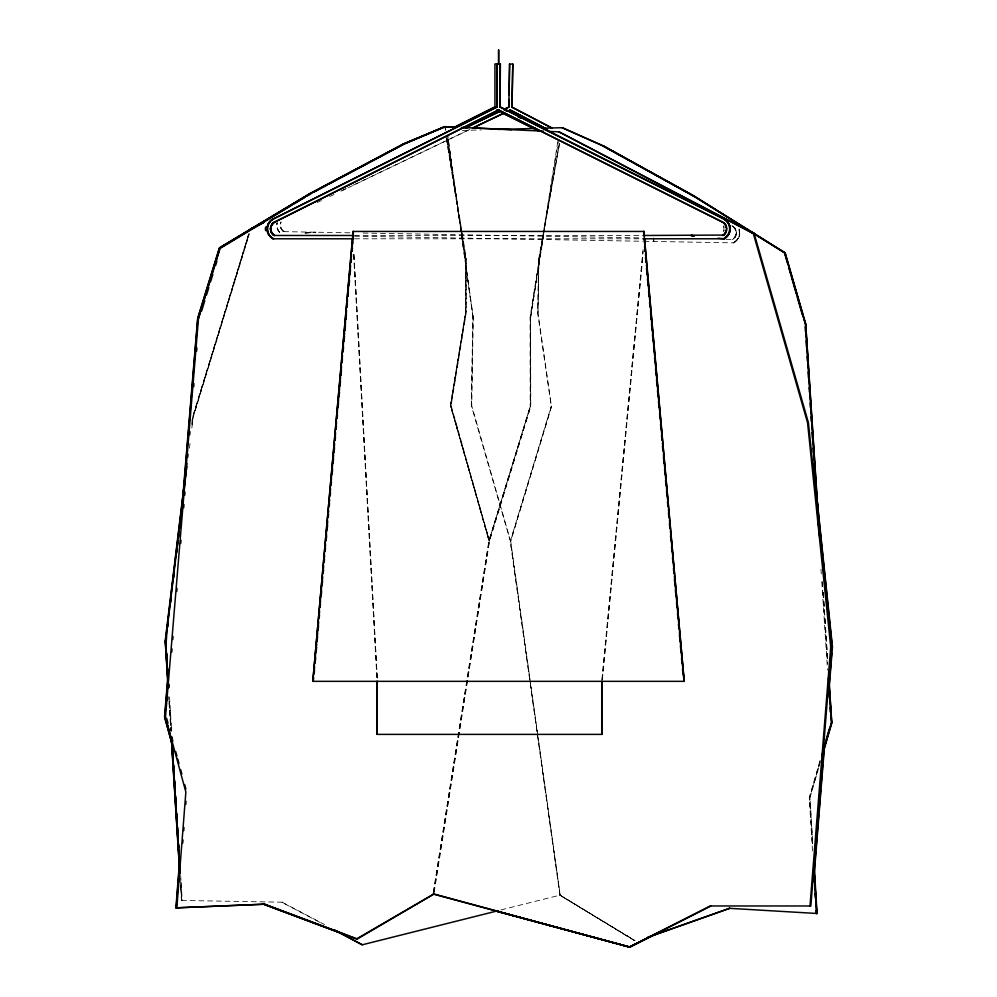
<?xml version="1.0" encoding="UTF-8"?>
<svg xmlns="http://www.w3.org/2000/svg" width="997" height="997" viewBox="0 0 997 997"><rect width="100%" height="100%" fill="white"/><g stroke="black" fill="none" stroke-linecap="round" stroke-linejoin="round"><path stroke-width="0.75" stroke-dasharray="4.99 3.74" d="M471.307 405.841L472.877 316.348L447.715 135.953M473.239 316.348L471.743 405.841L510.551 541.209L551.441 406.39L537.981 312.896L538.804 259.868L559.504 143.443L538.916 259.868L537.981 312.896M538.679 259.868L537.645 312.896L551.329 406.39M601.876 679.792L643.102 249.636M602.138 679.792L643.09 251.182M602.362 679.792L643.077 254.272M192.01 420.335L248.752 233.659M191.885 423.426L192.571 417.257L248.938 233.659L192.633 417.257M191.935 424.971L192.87 417.257L249.213 233.659M189.418 448.114L189.978 443.491M191.848 428.049L193.156 417.257L249.462 233.659M434.156 892.465L489.515 541.022L530.753 406.352L530.628 316.859L544.212 230.17L530.279 316.859L530.379 406.352L488.991 541.022L450.569 405.505L465.724 312.26L465.674 259.22L446.407 137.848M543.826 230.17L530.18 316.859L530.18 406.352M557.797 141.512L544.075 228.649L558.382 141.512M530.753 316.859L544.412 230.17M433.309 892.465L488.866 541.022L530.267 406.352L488.941 541.022M433.533 892.465L489.103 541.022L450.482 405.505L465.811 312.26M433.795 892.465L489.29 541.022L530.628 406.352M538.567 259.868L559.379 143.443M820.145 760.25L809.277 797.525L812.543 851.65M820.07 761.745L809.626 797.525L812.518 845.456M820.207 761.745L809.801 797.525L812.567 843.911M818.749 767.715L809.975 797.525L812.667 840.82M634.379 940.62L559.728 895.119L634.902 940.62L559.915 895.119L510.327 541.209L551.204 406.39M551.528 406.39L510.713 541.209L560.152 895.119L634.952 940.62M342.071 190.489L346.271 188.483M353.274 185.13L469.624 129.473M317.233 202.565L321.433 200.547M329.658 196.521L334.032 194.515M340.849 191.162L346.632 188.483M348.028 187.81L469.799 129.473M500.943 909.9L560.152 895.119L510.327 541.209M305.057 233.074L315.625 232.201M305.269 233.074L315.875 232.201M462.371 130.445L481.352 129.922M283.684 231.64L352.215 232.849M732.047 225.845L733.593 226.705A7.789 7.789 0 0 1 733.368 239.118L732.184 239.529L733.219 239.118A7.789 7.789 0 0 0 733.431 226.705M653.509 241.461L653.534 238.146M653.309 241.461L653.92 238.146M354.421 235.479L642.454 235.491M354.558 238.794L642.567 238.794M180.669 888.015L181.442 900.441L182.239 900.441L181.068 881.797M731.923 225.845L733.256 226.705A7.789 7.777 -89.5 0 1 733.044 239.118M283.833 231.64L283.273 231.217A7.789 7.789 0 0 1 280.755 222.144M733.269 242.882A11.117 11.117 -89.2 0 0 738.951 228.998A11.117 11.117 0 0 1 733.368 242.857L733.069 242.857A11.117 11.104 -89.5 0 0 738.702 228.998M363.033 233.036L641.507 237.922M726.015 239.417L732.683 239.529M354.471 236.202L642.591 241.262M643.975 241.286L733.568 242.857A11.117 11.117 0 0 0 739.213 228.998M181.442 900.441L282.313 902.198L281.64 902.198L321.346 923.135M282.089 902.198L324.598 924.58M283.011 231.217L283.946 231.64M510.439 541.209L471.394 405.841L473.101 316.348L447.815 135.953M489.29 541.022L450.831 405.505L466.023 312.26L466.023 259.22L446.656 137.848M445.385 127.828L445.759 130.171M446.98 137.848L466.309 259.22L466.309 312.26L451.143 405.505L489.515 541.022L450.357 405.505L465.574 312.26L465.574 259.22M445.061 127.828L445.435 130.171M446.307 137.848L465.811 259.22M448.014 139.019L472.877 316.348M823.273 592.492L827.535 657.733M823.186 592.492L827.535 659.291M822.288 581.625L822.737 590.947M822.999 592.492L827.51 663.952M820.955 569.2L821.266 573.861M821.765 581.625L827.547 670.171M169.502 696.94L171.646 731.113M180.681 875.59L180.968 880.239M169.49 701.601L171.334 731.113M180.769 881.797L181.94 900.441M169.278 701.601L171.123 731.113L169.141 701.601M180.744 884.9L181.716 900.441L180.719 886.458M168.992 701.601L170.836 731.113M353.935 254.322L377.34 679.792L353.848 254.322M353.586 254.322L377.003 679.792M653.708 238.146L653.895 241.461M530.504 316.859L530.504 406.352M279.472 232.426A11.117 11.117 0 0 1 276.929 222.854M265.327 230.893A11.117 11.117 0 0 1 265.327 226.818M279.733 232.426A11.117 11.117 -89.2 0 1 277.216 222.805M733.082 226.705A7.789 7.777 -89.5 0 1 732.87 239.118M283.447 231.217A7.789 7.777 -89.5 0 1 281.042 222.144M279.621 232.426A11.117 11.117 -89.2 0 1 277.091 222.854M283.285 231.217A7.789 7.789 0 0 1 280.88 222.144M265.401 230.893A11.117 11.117 0 0 1 265.401 226.818M723.423 226.045A7.789 7.764 -89.7 0 1 723.423 231.665M723.71 226.045A7.789 7.764 -89.7 0 1 724.096 227.428M724.096 230.295A7.789 7.764 -89.7 0 1 723.71 231.665"/><path stroke-width="1.5" d="M494.948 107.028L454.707 127.18L494.936 107.028L494.936 63.933L500.394 63.933L500.045 107.028L500.045 63.933L500.22 107.028L723.847 218.916A11.117 11.117 0 0 1 723.984 238.794L642.841 238.794M508.981 99.426L508.831 107.128L504.457 109.134L508.844 107.128L509.604 64.032L509.056 94.815M552.114 128.04L511.984 107.178L512.794 64.095L511.972 107.178L551.864 128.04M684.291 681.337L312.809 681.337L353.075 231.441L644.199 231.441L644.398 235.479M353.274 231.441L353.038 238.794M353.387 231.441L353.25 235.479L274.1 235.479M710.998 905.974L629.979 947.15L433.919 893.997L357.337 938.962L264.778 904.204L175.921 907.856L179.659 859.987M176.207 907.856L179.971 858.442M176.843 907.856L185.853 792.042L165.49 717.117L198.49 318.417L200.671 311.064M179.747 881.61L179.996 878.519M182.75 843.001L182.999 839.91M183.722 830.651L183.959 827.56M185.754 804.392L186.003 801.301M809.988 905.974L830.713 646.879L807.545 422.666L753.333 233.647L559.03 131.866L754.193 233.647L808.417 422.666L831.585 646.879L810.848 905.974L710.138 905.974L629.119 947.15L659.054 932.494M814.026 873.397L815.745 851.675M816.02 848.572L816.742 839.262M817.004 836.159L818.736 814.437M818.998 811.334L820.73 789.612M820.992 786.508L822.724 764.799M822.986 761.696L824.345 744.622M828.956 687.22L829.703 677.91M829.953 674.807L831.697 653.085M831.947 649.982L832.196 646.879M824.631 744.622L814.038 876.5L814.399 882.569M828.981 690.323L832.47 646.879L816.007 489.166M168.007 675.231L164.53 717.117L172.88 747.089L164.817 717.117L168.057 676.789M181.541 512.333L181.928 507.685M182.177 504.582L197.643 318.417L219.365 247.879L310.316 193.318L403.486 144.029M181.716 512.333L181.977 509.23M182.451 504.582L197.83 318.417L219.552 247.879L310.528 193.318M167.758 700.056L168.019 696.953M168.792 687.643L169.041 684.54M171.746 651.963L171.995 648.86M172.768 639.551L173.029 636.447M176.756 591.458L177.005 588.355M180.731 543.365L180.993 540.262M183.685 507.685L183.947 504.582M184.719 495.272L184.968 492.169M189.717 434.767L189.978 431.664M193.705 386.674L193.954 383.571M196.658 350.994L196.907 347.891M312.809 681.337L352.564 238.794M313.095 681.337L313.519 676.701M313.793 673.598L314.491 665.871M314.765 662.768L318.517 620.994M318.791 617.903L319.489 610.164M319.763 607.073L322.554 576.116M322.816 573.026L323.527 565.287M323.788 562.196L324.499 554.457M324.76 551.366L325.471 543.627M325.732 540.536L327.552 520.422M327.814 517.318L328.524 509.579M328.798 506.488L329.496 498.749M329.77 495.659L330.481 487.919M330.742 484.829L334.506 443.054M334.768 439.951L335.478 432.212M335.74 429.121L336.45 421.382M336.712 418.291L341.46 365.687M341.709 362.584L342.432 354.845M342.681 351.754L346.458 309.98M346.707 306.889L347.43 299.15M347.679 296.047L350.495 265.102M350.732 262.012L351.467 254.272M351.704 251.182L352.44 243.442M313.27 681.337L313.544 678.247M313.968 673.598L314.516 667.417M314.94 662.768L315.488 656.587M315.912 651.938L316.61 644.199M316.884 641.108L317.582 633.369M317.856 630.278L318.554 622.539M318.965 617.903L319.526 611.709M319.937 607.073L320.498 600.879M320.909 596.231L321.47 590.05M321.881 585.401L322.579 577.674M322.991 573.026L323.551 566.832M323.963 562.196L324.524 556.002M324.935 551.366L325.496 545.172M325.907 540.536L326.468 534.342M326.879 529.706L327.577 521.967M327.988 517.318L328.549 511.137M328.96 506.488L329.521 500.307M329.932 495.659L330.493 489.465M330.904 484.829L331.465 478.635M331.876 473.999L332.437 467.805M332.848 463.169L333.546 455.43M333.833 452.339L334.518 444.6M334.942 439.951L335.49 433.77M335.914 429.121L336.463 422.94M336.886 418.291L337.435 412.097M337.858 407.461L338.544 399.722M338.83 396.632L339.516 388.892M339.803 385.802L340.488 378.062M340.775 374.972L341.46 367.232M341.884 362.584L342.445 356.403M342.856 351.754L343.417 345.573M343.828 340.924L344.526 333.185M344.8 330.094L345.498 322.355M345.772 319.264L346.47 311.525M346.881 306.889L347.442 300.695M347.853 296.047L348.414 289.865M348.825 285.217L349.386 279.035M349.797 274.387L350.495 266.648M350.907 262.012L351.467 255.818M351.879 251.182L352.44 244.988M314.229 673.598L314.504 670.507M315.202 662.768L315.613 658.132M316.174 651.938L316.585 647.302M317.146 641.108L317.557 636.472M318.118 630.278L318.529 625.63M319.227 617.903L319.501 614.8M320.199 607.073L320.473 603.97M321.171 596.231L321.582 591.595M322.143 585.401L322.554 580.765M323.252 573.026L323.527 569.935M324.224 562.196L324.499 559.105M325.196 551.366L325.471 548.263M326.169 540.536L326.592 535.888M327.141 529.706L327.564 525.058M328.25 517.318L328.536 514.228M329.222 506.488L329.508 503.398M330.194 495.659L330.481 492.568M331.166 484.829L331.453 481.738M332.138 473.999L332.562 469.35M333.11 463.169L333.534 458.52M334.082 452.339L334.506 447.69M335.204 439.951L335.478 436.86M336.176 429.121L336.45 426.031M337.148 418.291L337.422 415.201M338.12 407.461L338.531 402.813M339.092 396.632L339.503 391.983M340.064 385.802L340.476 381.153M341.036 374.972L341.448 370.323M342.145 362.584L342.42 359.493M343.118 351.754L343.529 347.118M344.09 340.924L344.501 336.288M345.062 330.094L345.473 325.446M346.034 319.264L346.445 314.616M347.143 306.889L347.417 303.786M348.115 296.047L348.389 292.956M349.087 285.217L349.511 280.581M350.059 274.387L350.483 269.751M351.168 262.012L351.455 258.921M352.14 251.182L352.427 248.079M184.881 478.984L165.19 641.021L168.019 686.073M185.442 474.348L186.003 469.724M186.9 463.555L165.477 641.021L165.963 648.785M187.648 457.374L188.022 454.296M167.01 630.216L165.988 645.682M167.384 627.125L167.945 622.502M168.319 619.411L170.936 597.814M171.31 594.723L173.939 573.113M174.313 570.035L176.943 548.425M177.316 545.347L177.877 540.71M178.251 537.62L178.999 531.451M179.373 528.36L179.934 523.737M180.307 520.646L180.868 516.022M181.242 512.932L183.872 491.322M184.246 488.243L185.928 474.348M186.501 469.724L186.875 466.633M167.683 627.125L168.069 624.047M170.686 602.437L171.06 599.359M173.677 577.749L174.051 574.658M176.681 553.061L177.055 549.97M177.616 545.347L177.989 542.256M178.55 537.62L178.924 534.542M179.672 528.36L180.046 525.282M180.607 520.646L180.98 517.568M824.045 746.84L825.354 742.366M826.226 739.388L829.267 728.944M822.238 754.293L831.373 722.987M824.133 748.323L831.523 722.987L828.432 677.935M822.151 755.788L831.81 722.987L828.956 679.493M198.49 318.417L220.125 247.879L310.752 193.318L403.274 144.029L445.198 126.656L404.221 144.029L329.322 183.897M201.606 311.064L204.759 300.782M206.566 294.9L208.822 287.56M210.616 281.677L212.872 274.325M215.576 265.514L216.935 261.102M201.581 308.123L204.746 297.841M205.644 294.9L219.652 249.35M273.552 222.643A7.789 7.789 0 0 0 273.552 235.068A7.789 7.777 -90 0 1 273.552 222.643L274.91 221.808M274.574 235.479L273.677 235.068A7.789 7.789 0 0 1 273.677 222.643L498.737 109.907M722.551 235.479L723.685 235.068A7.789 7.789 0 0 0 723.71 222.643L722.102 221.808M722.9 235.479L723.573 235.068A7.789 7.777 -90 0 0 726.128 231.665M273.415 222.643L498.674 109.907M723.71 235.068L643.015 235.479M220.985 247.879L291.623 205.357M294.289 203.749L304.945 197.331M307.612 195.724L311.612 193.318M220.1 247.879L310.952 193.318M263.918 904.204L356.465 938.962L433.919 893.997M312.323 192.595L403.797 144.029L444.874 126.656M314.342 191.873L326.592 185.342M658.494 932.494L629.581 947.15L494.549 910.635L629.855 947.15M455.068 127.18L495.222 107.028M250.11 229.21L264.08 222.294M250.571 229.21L263.034 222.979M454.869 127.18L495.123 107.028M273.29 238.794A11.117 11.117 -90 0 1 273.29 218.916L497.029 107.028L496.73 63.933M271.894 219.988A11.117 11.104 90 0 1 273.627 218.916L497.079 107.028M465.225 127.903L500.27 111.153M465.263 127.903L500.444 111.141M473.837 127.466L503.273 113.384M547.503 129.448L510.277 110.031L507.473 111.377L510.452 110.031M472.503 128.139L503.448 113.384L532.921 127.977L503.547 113.384M403.274 144.029L444.625 126.656M729.63 908.304L647.838 937.28L729.729 908.304L729.056 908.304L817.054 913.489L814.063 864.013M498.276 910.66L362.272 944.795L333.546 929.64M175.921 907.856L264.006 904.204L343.741 934.077M509.43 64.032L512.919 64.095M498.126 129.448L535.588 128.414M541.67 128.252L562.308 127.691L602.637 145.786L694.597 196.696M723.847 238.794A11.117 11.104 90 0 0 723.847 218.916L500.108 107.028L723.959 218.916A11.117 11.117 -90 0 1 723.959 238.794L718.027 238.196M353.412 238.794L273.153 238.794A11.117 11.117 0 0 1 273.153 218.916M377.053 734.378L602.213 734.378L602.101 681.337L602.051 734.378M264.778 904.204L263.32 904.204L346.121 935.161M816.979 913.489L816.269 913.489L816.082 910.398M356.465 938.962L357.337 938.962M362.223 944.795L335.328 930.363M444.512 126.656L455.517 127.142M464.727 127.566L467.855 127.703M474.049 127.99L511.523 129.685M444.338 126.656L457.025 127.217M461.387 127.429L543.527 131.155M548.188 131.367L559.317 131.866M691.108 235.479L694.186 235.791M494.836 910.635L630.104 947.15L433.047 893.997M562.034 127.691L603.185 145.786L695.121 196.696L785.212 252.852M520.671 118.157L517.904 116.761M498.45 109.907L723.398 222.643A7.789 7.789 0 0 1 726.414 227.428M496.606 109.907L538.118 130.757M504.058 109.82L506.825 111.203M498.388 109.907L722.227 221.808M743.637 227.914L754.791 233.647M745.868 229.347L754.093 233.647M510.265 110.031L546.032 128.738M603.06 145.786L695.221 196.696M602.836 145.786L694.959 196.696L784.938 252.852L805.414 323.751L817.864 516.384M273.415 235.068L274.399 235.479M695.906 197.518L784.477 252.852L787.456 263.183M785.162 252.852L805.688 323.751L817.789 508.607M784.813 252.852L805.277 323.751M789.163 269.103L790.447 273.527M791.294 276.481L796.404 294.215M797.251 297.168L802.373 314.89M166.761 718.625L167.982 723.112M171.646 736.596L172.867 741.095M175.721 751.588L176.943 756.075M177.753 759.078L178.974 763.565M180.607 769.559L181.828 774.058M184.682 784.552L185.903 789.038M165.34 717.117L169.826 733.605M170.649 736.596L171.87 741.095M814.998 478.336L815.633 484.517M815.06 481.426L815.359 484.517M816.02 490.711L817.764 507.722M818.101 510.813L821.765 546.368M822.101 549.472L822.737 555.653M823.061 558.744L826.737 594.312M827.061 597.402L830.75 632.97M831.074 636.061L831.71 642.242M644.573 238.794L684.204 681.337L644.386 238.794M644.212 238.794L645.333 251.182M645.52 254.272L646.305 262.012M646.492 265.102L650.331 306.889M650.518 309.98L662.282 439.951M662.469 443.054L663.254 450.781M663.441 453.884L668.264 506.488M668.439 509.579L669.236 517.318M669.51 520.422L670.208 528.148M670.483 531.251L674.246 573.026M674.408 576.116L679.244 628.733M679.418 631.824L683.967 681.337M644.573 246.533L644.984 251.182M645.545 257.363L645.956 262.012M646.517 268.205L647.065 274.387M647.489 279.035L648.038 285.217M648.598 291.411L649.01 296.047M649.57 302.241L649.982 306.889M650.543 313.07L651.091 319.264M651.515 323.9L652.063 330.094M652.487 334.73L653.035 340.924M653.596 347.118L654.007 351.754M654.568 357.948L654.979 362.584M655.54 368.778L656.101 374.972M656.512 379.608L657.073 385.802M657.484 390.438L658.045 396.632M658.456 401.268L659.017 407.461M659.565 413.655L659.989 418.291M660.537 424.485L660.961 429.121M661.51 435.315L661.933 439.951M662.482 446.145L662.905 450.781M663.454 456.975L664.014 463.169M664.563 469.35L664.987 473.999M665.535 480.18L665.959 484.829M666.519 491.023L666.931 495.659M667.492 501.852L667.903 506.488M668.464 512.682L668.875 517.318M669.436 523.512L669.847 528.148M670.545 535.888L670.956 540.536M671.517 546.717L671.928 551.366M672.489 557.547L672.9 562.196M673.461 568.39L673.872 573.026M674.433 579.22L674.981 585.401M675.405 590.05L675.954 596.231M676.514 602.425L676.926 607.073M677.486 613.255L677.898 617.903M678.459 624.085L678.87 628.733M679.431 634.915L679.991 641.108M680.403 645.757L680.963 651.938M681.512 658.132L681.936 662.768M682.484 668.962L682.908 673.598M818.088 513.268L818.387 517.929M805.626 323.751L818.824 525.706M819.023 528.809L819.534 536.573M828.769 677.935L831.697 722.987M818.063 519.487L818.475 525.706M805.127 326.866L805.426 331.527M806.037 340.849L806.448 347.056M807.059 356.378L807.358 361.039M808.068 371.906L808.48 378.125M809.09 387.447L809.39 392.108M810.1 402.975L810.399 407.636M811.01 416.958L811.321 421.619M812.032 432.499L812.43 438.705M813.041 448.027L813.34 452.688M814.051 463.568L814.362 468.229M815.072 479.096L815.372 483.757M816.082 494.637L816.393 499.298M828.968 691.918L829.379 698.124M829.99 707.446L830.289 712.107M166.786 653.446L166.973 656.549M167.758 668.987L167.945 672.09M172.805 749.756L173.004 752.86M173.777 765.297L173.977 768.4M174.749 780.825L174.949 783.929M175.721 796.366L176.02 801.027M176.793 813.452L176.992 816.555M177.665 827.435L177.965 832.084M178.737 844.521L178.924 847.624M179.709 860.05L179.996 864.711M166.275 650.343L166.96 661.21M167.247 665.871L168.032 678.296M168.319 682.957L168.605 687.618M171.721 737.331L172.02 741.992M172.307 746.653L172.992 757.521M173.279 762.182L173.964 773.061M174.251 777.722L174.936 788.59M175.322 794.808L176.008 805.676M176.295 810.337L176.98 821.216M177.267 825.877L177.952 836.745M178.239 841.406L178.924 852.285M179.31 858.492L179.996 869.372M166.262 653.446L167.035 665.871M167.234 668.987L168.007 681.412M171.609 738.889L171.995 745.095M172.282 749.756L172.967 760.636M173.254 765.297L173.939 776.164M174.226 780.825L175.011 793.251M175.198 796.366L175.983 808.791M176.27 813.452L176.955 824.32M177.142 827.435L177.927 839.86M178.214 844.521L178.999 856.946M179.186 860.05L179.971 872.475M165.34 641.021L168.269 687.618M171.372 737.331L179.934 874.033M171.322 738.889L179.697 872.475M814.088 868.649L815.845 898.023M816.044 901.126L816.78 913.489M813.739 865.558L816.63 913.489M815.06 893.387L815.334 898.023M352.714 238.794L352.963 243.455M644.025 231.441L644.423 238.794M644.05 235.479L643.738 231.441L643.888 235.479M601.727 681.337L601.727 734.378M498.674 49.85L498.674 63.559M498.562 49.85L498.562 63.559M496.905 63.933L496.905 107.028M377.277 681.337L377.165 734.378L377.053 681.337M723.498 218.916A11.117 11.104 -90 0 1 728.882 224.848M729.443 226.818A11.117 11.104 -90 0 1 729.443 230.893M728.882 232.862A11.117 11.104 -90 0 1 723.498 238.794M723.398 222.643A7.789 7.777 -90 0 1 723.398 235.068A7.789 7.789 0 0 0 726.414 230.282M273.465 238.794A11.117 11.104 -90 0 1 273.465 218.916M273.726 235.068A7.789 7.777 -90 0 1 273.726 222.643M723.722 218.916A11.117 11.117 -90 0 1 723.722 238.794M273.627 238.794A11.117 11.104 90 0 1 271.894 237.722M270.386 236.339A11.117 11.104 90 0 1 268.243 232.862M267.682 230.893A11.117 11.104 90 0 1 267.682 226.818M268.243 224.848A11.117 11.104 90 0 1 270.386 221.371M273.901 235.068A7.789 7.777 -90 0 1 273.901 222.643M723.573 222.643A7.789 7.777 -90 0 1 726.128 226.045M693.949 235.791L690.958 235.479L694.062 235.803"/></g></svg>
